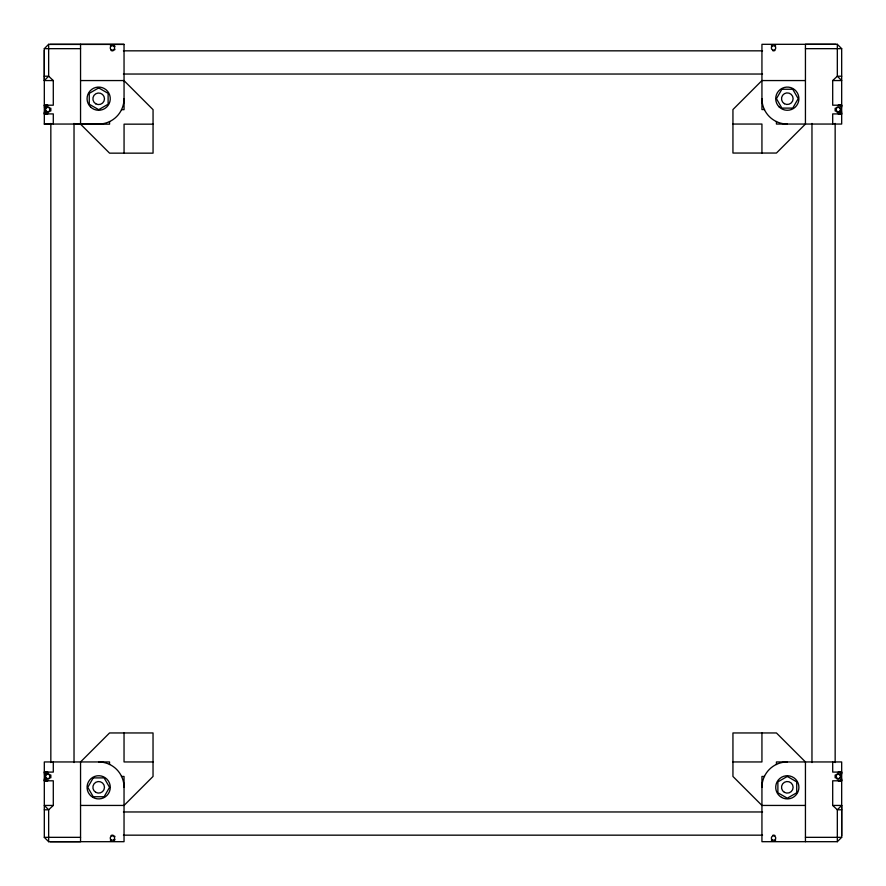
<?xml version="1.0" encoding="UTF-8"?>
<svg xmlns="http://www.w3.org/2000/svg" width="886" height="886" viewBox="0 0 886 886"><rect width="100%" height="100%" fill="white"/><g stroke="black" fill="none" stroke-linecap="round" stroke-linejoin="round"><path stroke-width="1.33" d="M44.322 50.225L44.322 80.67M121.448 776.446L124.04 776.446L124.04 841.689L48.652 841.689L48.652 809.793L44.311 805.44L53.293 805.44L53.293 780.799L44.311 780.799L44.311 779.027M764.529 109.554L761.938 109.554L761.938 44.311L837.325 44.311L837.325 76.207L841.678 80.56L832.696 80.56L832.696 105.201L841.678 105.201L841.678 106.973M841.678 835.886L841.678 805.44L832.696 805.44L832.696 780.799L841.678 780.799L841.678 779.027M44.311 106.973L47.766 105.201A4.352 4.352 0 0 0 44.688 106.475L44.311 105.201L53.293 105.201L53.293 80.56L48.652 76.207L44.311 76.207M110.329 45.972L110.396 45.884A2.902 2.902 0 0 1 110.994 45.43M44.311 773.877L47.766 772.094A4.352 4.352 0 0 0 44.688 773.367L44.311 772.094L53.293 772.094L53.293 761.949M114.593 839.983L113.895 840.57A2.902 2.902 0 0 0 114.958 839.507M771.396 46.017L771.496 45.884A2.902 2.902 0 0 1 772.094 45.43L771.496 45.884M841.678 112.123L838.222 113.906A4.352 4.352 0 0 0 841.29 112.633L841.678 113.906L832.696 113.906L832.696 124.051M775.649 840.028L775.593 840.116A2.902 2.902 0 0 1 774.995 840.57M50.79 124.162L44.322 124.162L44.311 48.664L48.652 44.311L124.04 44.311L124.062 109.665L121.504 109.665M841.678 805.44L837.325 809.793L837.325 841.689L761.938 841.689L761.938 776.446L764.496 776.446M837.325 841.689L841.678 837.336L841.678 761.949L776.435 761.949L776.435 764.54M53.293 805.44L48.652 809.793L44.311 809.793M832.696 80.56L837.325 76.207L841.678 76.207M840.393 780.212L841.29 779.525A4.352 4.352 0 0 1 838.222 780.799L841.678 780.799L839.341 780.644M45.596 113.319L44.688 112.633A4.352 4.352 0 0 0 47.766 113.906L45.596 113.319L44.311 113.906L44.311 112.123M840.393 105.788L841.678 105.201L838.222 105.201A4.352 4.352 0 0 1 841.29 106.475L839.341 105.356M45.596 780.212L44.311 780.799L47.766 780.799A4.352 4.352 0 0 1 44.688 779.525L46.637 780.644M840.393 772.681L841.29 773.367A4.352 4.352 0 0 0 838.222 772.094L840.393 772.681L841.678 772.094L841.678 773.877M46.637 113.751L44.311 113.906L53.293 113.906L53.293 124.051M839.341 772.249L841.678 772.094L832.696 772.094L832.696 761.949M50.114 44.422L124.062 44.422M44.311 48.664L80.548 48.664M805.44 48.664L841.678 48.664L841.678 124.051L776.435 124.051L776.435 121.493M123.42 50.834L762.536 50.834M123.42 74.036L762.536 74.036M53.293 80.56L44.311 80.56L48.652 76.207L48.652 44.311M80.548 80.56L124.04 80.56M805.44 80.56L761.938 80.56L732.943 109.554L732.943 153.045L776.435 153.045L805.44 124.051L805.44 44.311L835.886 44.311M44.311 124.051L98.678 124.051A25.373 25.373 0 0 0 124.04 98.678M732.943 124.051L761.938 124.051L761.938 153.045M73.771 124.162L109.565 124.162L109.565 121.57M153.056 124.162L124.062 124.162L124.062 153.156M153.034 761.949L124.04 761.949L124.04 732.955M732.943 761.949L761.938 761.949L761.938 732.955M80.548 805.44L124.04 805.44L153.034 776.446L153.034 732.955L109.543 732.955L80.548 761.949L80.548 841.689L50.103 841.689M805.44 805.44L761.938 805.44L732.943 776.446L732.943 732.955L776.435 732.955L805.44 761.949L805.44 841.689M841.678 809.793L837.325 809.793L832.696 805.44M123.431 811.964L762.547 811.964M123.431 835.166L762.547 835.166M109.543 764.507L109.543 761.949L44.311 761.949L44.311 837.336L80.548 837.336M805.44 837.336L841.678 837.336M839.341 113.751L841.678 113.906L840.393 113.319M46.637 105.356L44.311 105.201L45.596 105.788M46.637 772.249L44.311 772.094L45.596 772.681M771.496 840.116L772.094 840.57A2.902 2.902 0 0 1 771.496 840.116L771.396 839.983M837.325 44.311L841.678 48.664M124.062 80.67L153.056 109.665L153.056 153.156L109.565 153.156L80.56 124.162M44.311 837.336L48.652 841.689M775.649 45.972L775.593 45.884A2.902 2.902 0 0 0 774.995 45.43M114.593 46.017L113.895 45.43A2.902 2.902 0 0 1 114.958 46.493M110.329 840.028L110.396 840.116A2.902 2.902 0 0 0 110.994 840.57M835.155 108.225L835.155 110.994M835.155 123.442L835.155 762.558M835.155 775.006L835.155 777.775M811.964 123.442L811.964 762.558M80.548 44.311L80.548 124.051M74.025 123.442L74.025 762.558M50.834 108.225L50.834 110.994M50.834 123.442L50.834 762.558M50.834 775.006L50.834 777.775M787.311 124.051A25.373 25.373 0 0 1 761.938 98.678M774.995 50.447A2.902 2.902 0 0 1 772.791 50.735M98.678 761.949A25.373 25.373 0 0 1 124.04 787.322M110.994 835.553A2.902 2.902 0 0 1 113.198 835.265M114.493 836.007A2.902 2.902 0 0 1 114.958 836.617M761.938 787.322A25.373 25.373 0 0 1 787.311 761.949M772.791 835.265A2.902 2.902 0 0 1 774.995 835.553M114.958 49.383A2.902 2.902 0 0 1 114.493 49.993M113.198 50.735A2.902 2.902 0 0 1 110.994 50.447M93.229 777.897L87.792 787.322L93.229 796.747L104.116 796.747L109.554 787.322L104.116 777.897L93.229 777.897M781.873 89.253L776.435 98.678L781.873 108.103L792.748 108.103L798.197 98.678L792.748 89.253L781.873 89.253M98.689 87.913L89.264 93.351L89.264 104.227L98.689 109.676L108.114 104.227L108.114 93.351L98.689 87.913M787.311 776.435L777.886 781.884L777.886 792.76L787.311 798.197L796.735 792.76L796.735 781.884L787.311 776.435M836.916 111.813A2.614 2.614 0 0 0 840.825 109.554A2.614 2.614 0 0 0 836.916 107.295A2.614 2.614 0 0 0 836.916 111.813M779.115 106.885A11.596 11.596 0 0 0 798.519 101.68A11.596 11.596 0 0 0 784.309 87.481A11.596 11.596 0 0 0 779.115 106.885M772.459 49.815A2.171 2.171 0 0 0 775.726 47.933A2.171 2.171 0 0 0 772.459 46.05A2.171 2.171 0 0 0 772.459 49.815M837.137 111.437A2.171 2.171 0 0 0 840.393 109.554A2.171 2.171 0 0 0 837.137 107.671A2.171 2.171 0 0 0 837.137 111.437M46.46 778.705A2.614 2.614 0 0 0 50.38 776.446A2.614 2.614 0 0 0 46.46 774.187A2.614 2.614 0 0 0 46.46 778.705M92.875 797.367A11.596 11.596 0 0 0 110.274 787.322A11.596 11.596 0 0 0 92.875 777.277A11.596 11.596 0 0 0 92.875 797.367M111.348 839.95A2.171 2.171 0 0 0 114.615 838.067A2.171 2.171 0 0 0 111.348 836.185A2.171 2.171 0 0 0 111.348 839.95M46.681 778.329A2.171 2.171 0 0 0 49.937 776.446A2.171 2.171 0 0 0 46.681 774.563A2.171 2.171 0 0 0 46.681 778.329M836.916 778.705A2.614 2.614 0 0 0 840.825 776.446A2.614 2.614 0 0 0 836.916 774.187A2.614 2.614 0 0 0 836.916 778.705M781.518 797.367A11.596 11.596 0 0 0 798.906 787.322A11.596 11.596 0 0 0 781.518 777.277A11.596 11.596 0 0 0 781.518 797.367M772.459 839.95A2.171 2.171 0 0 0 775.726 838.067A2.171 2.171 0 0 0 772.459 836.185A2.171 2.171 0 0 0 772.459 839.95M837.137 778.329A2.171 2.171 0 0 0 840.393 776.446A2.171 2.171 0 0 0 837.137 774.563A2.171 2.171 0 0 0 837.137 778.329M46.46 111.813A2.614 2.614 0 0 0 50.38 109.554A2.614 2.614 0 0 0 46.46 107.295A2.614 2.614 0 0 0 46.46 111.813M90.472 106.885A11.596 11.596 0 0 0 109.875 101.68A11.596 11.596 0 0 0 95.666 87.481A11.596 11.596 0 0 0 90.472 106.885M111.348 49.815A2.171 2.171 0 0 0 114.615 47.933A2.171 2.171 0 0 0 111.348 46.05A2.171 2.171 0 0 0 111.348 49.815M46.681 111.437A2.171 2.171 0 0 0 49.937 109.554A2.171 2.171 0 0 0 46.681 107.671A2.171 2.171 0 0 0 46.681 111.437M784.409 792.339A5.803 5.803 0 0 0 793.114 787.322A5.803 5.803 0 0 0 784.409 782.294A5.803 5.803 0 0 0 784.409 792.339M95.777 792.339A5.803 5.803 0 0 0 104.47 787.322A5.803 5.803 0 0 0 95.777 782.294A5.803 5.803 0 0 0 95.777 792.339M95.788 103.817A5.803 5.803 0 0 0 104.482 98.789A5.803 5.803 0 0 0 95.788 93.772A5.803 5.803 0 0 0 95.788 103.817M784.409 103.706A5.803 5.803 0 0 0 793.114 98.678A5.803 5.803 0 0 0 784.409 93.661A5.803 5.803 0 0 0 784.409 103.706"/></g></svg>
